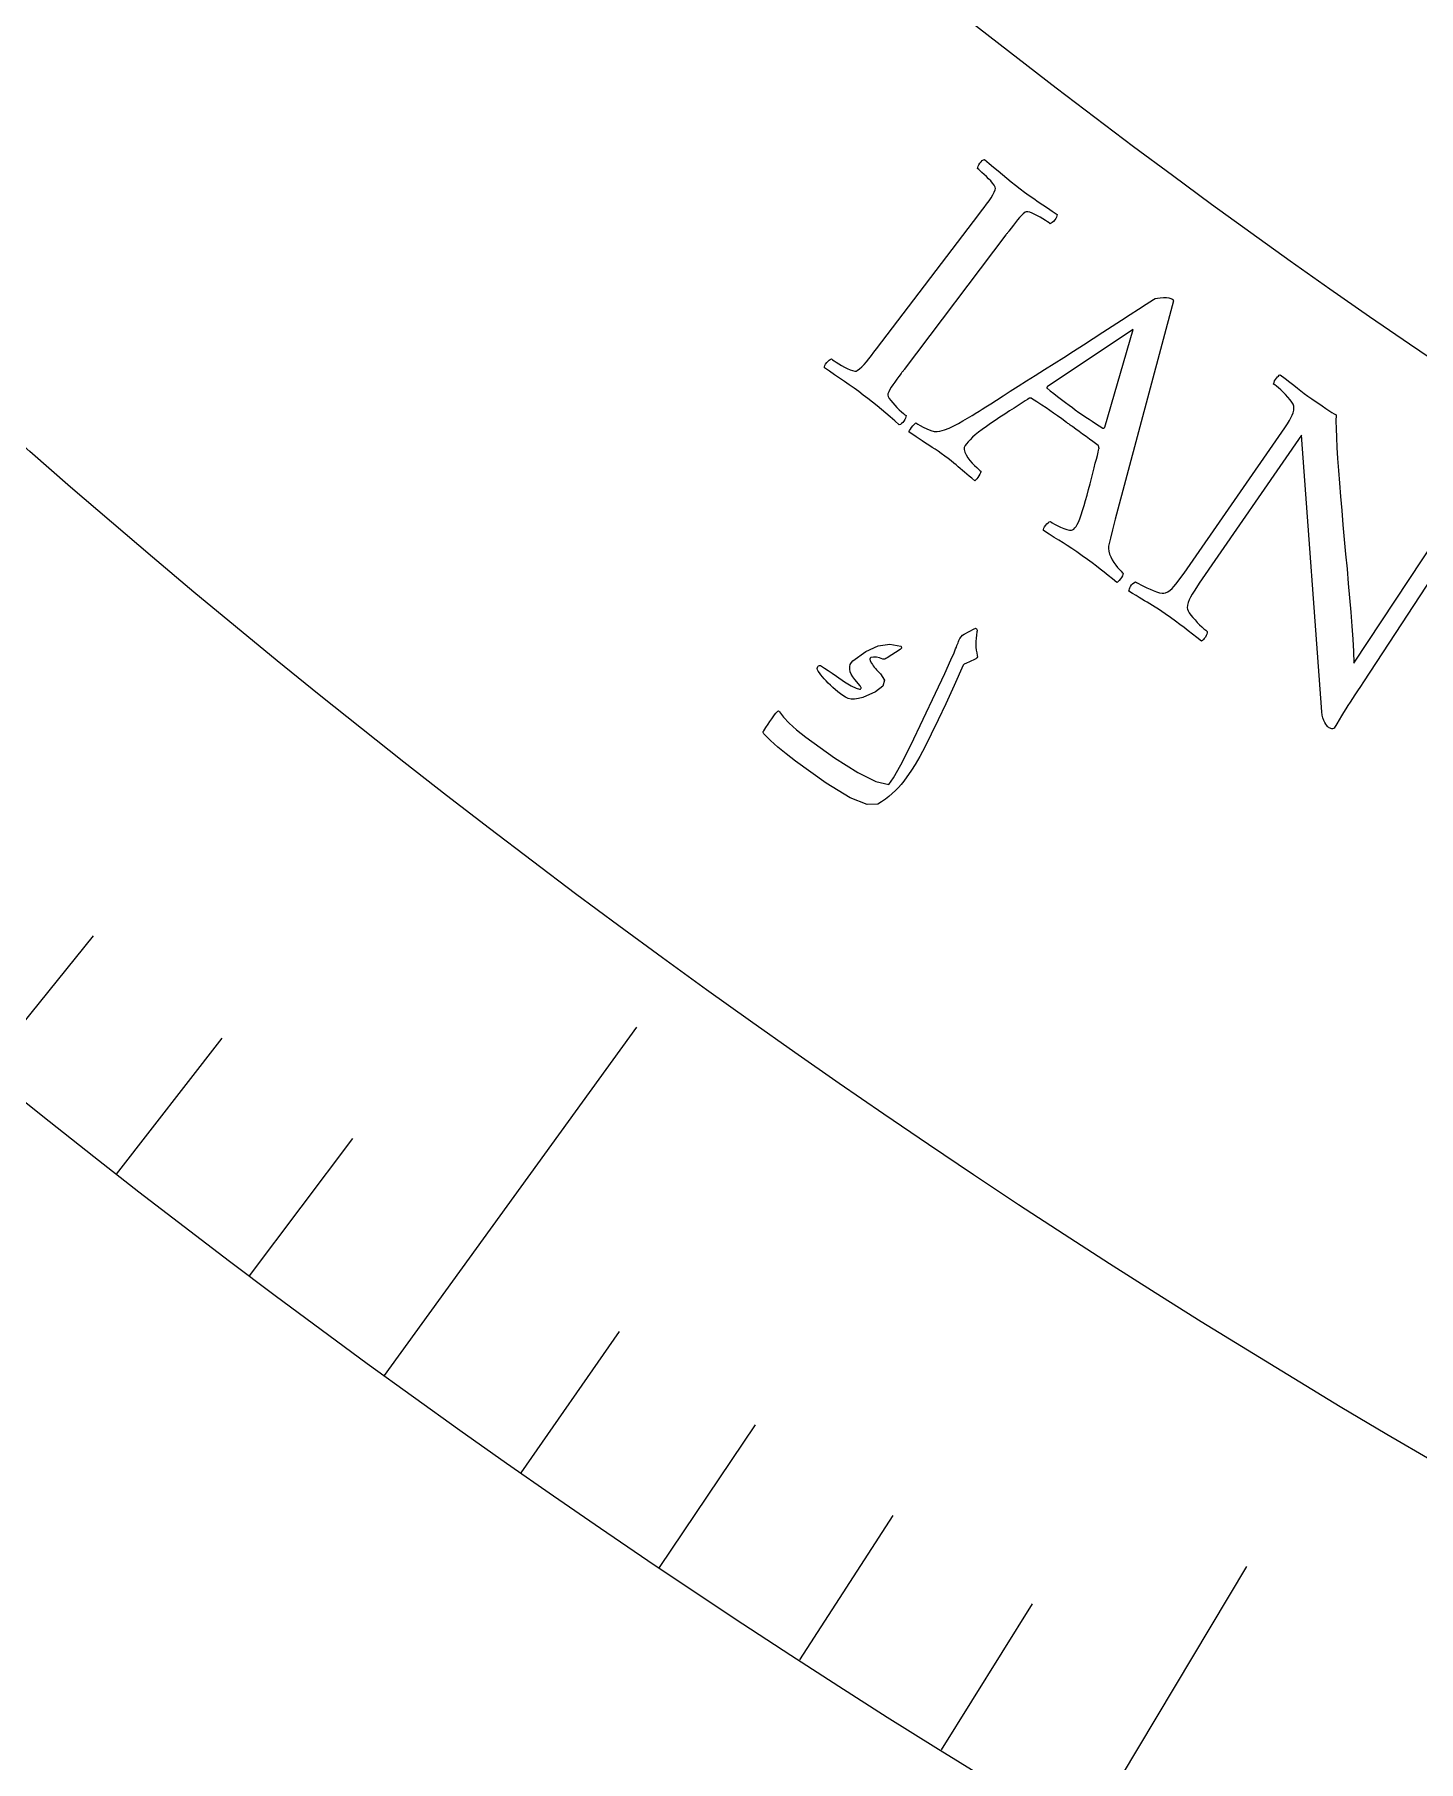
# Model space of a CAD drawing. Header units: millimetres. Extents: x -68 to 67, y -67 to 79.
# Drawn here: x -33.47 to -25.65, y -45.63 to -35.88 of the extents above; entities that cross this region are included whole.
import ezdxf

# ---------------------------------------------------------------- set-up
doc = ezdxf.new("R2010")
doc.units = ezdxf.units.MM
for name, color, linetype in [('CUT_OUTER', 1, 'Continuous'), ('ENGRAVE', 7, 'Continuous'), ('ENGRAVE_FINE', 8, 'Continuous'), ('TEXT', 5, 'Continuous')]:
    doc.layers.add(name, color=color, linetype=linetype)

msp = doc.modelspace()

# ---------------------------------------------------------------- linework, layer by layer
at = {"layer": 'CUT_OUTER'}
msp.add_arc((0, -0.0003), 67.4997, 179.84931, 4.094999, dxfattribs=at)
at = {"layer": 'ENGRAVE'}
for points in [[(-31.4905, -43.4512), (-30.0645, -41.4836)], [(-27.5344, -46.0599), (-26.6201, -44.5304)]]:
    msp.add_lwpolyline(points, dxfattribs=at)
for radius in [66.15, 66.15, 64.3781, 61.0875, 61.0875, 58.4888, 53.6625, 53.6625, 50.8275, 45.5625, 45.5625]:
    msp.add_circle((0, 0), radius, dxfattribs=at)
at = {"layer": 'ENGRAVE_FINE'}
for points in [[(-33.7449, -41.7246), (-33.1337, -40.9688)], [(-33.0039, -42.3132), (-32.4061, -41.5467)], [(-32.2524, -42.8888), (-31.6682, -42.1119)], [(-30.7186, -44.0004), (-30.1621, -43.2034)], [(-29.9367, -44.536), (-29.3945, -43.7293)], [(-29.1453, -45.0579), (-28.6173, -44.2418)], [(-28.3444, -45.566), (-27.831, -44.7406)]]:
    msp.add_lwpolyline(points, dxfattribs=at)
at = {"layer": 'TEXT'}
for points in [[(-27.9012, -36.7481), (-27.8754, -36.7674), (-27.8497, -36.786), (-27.824, -36.8041), (-27.7984, -36.8216), (-27.7726, -36.839), (-27.7463, -36.8569), (-27.7195, -36.8753), (-27.6923, -36.8943), (-27.6924, -36.901), (-27.6947, -36.9082), (-27.6989, -36.9161), (-27.7052, -36.9246), (-27.7123, -36.9325), (-27.7189, -36.9386), (-27.725, -36.943), (-27.7307, -36.9455), (-27.7373, -36.9408), (-27.7464, -36.9348), (-27.758, -36.9274), (-27.7721, -36.9187), (-27.7874, -36.9096), (-27.8024, -36.9012), (-27.8173, -36.8935), (-27.832, -36.8865), (-27.8455, -36.8811), (-27.8568, -36.8785), (-27.866, -36.8785), (-27.873, -36.8813), (-27.8828, -36.8893), (-27.8931, -36.8991), (-27.9038, -36.9106), (-27.9151, -36.924), (-27.9267, -36.9386), (-27.9388, -36.954), (-27.9513, -36.9702), (-27.9642, -36.9871), (-27.9663, -36.9899), (-27.9683, -36.9926), (-27.9704, -36.9953), (-27.9725, -36.9981), (-27.9746, -37.0008), (-27.9766, -37.0035), (-27.9787, -37.0063), (-27.9808, -37.009), (-28.5557, -37.7695), (-28.5578, -37.7722), (-28.5599, -37.775), (-28.5619, -37.7777), (-28.564, -37.7805), (-28.5661, -37.7832), (-28.5681, -37.7859), (-28.5702, -37.7887), (-28.5723, -37.7914), (-28.585, -37.8084), (-28.597, -37.8246), (-28.6083, -37.8402), (-28.6189, -37.855), (-28.6284, -37.8691), (-28.6363, -37.8823), (-28.6428, -37.8948), (-28.6477, -37.9064), (-28.6478, -37.9132), (-28.645, -37.922), (-28.6393, -37.9326), (-28.6307, -37.945), (-28.6201, -37.9582), (-28.6086, -37.9713), (-28.5963, -37.9841), (-28.583, -37.9966), (-28.5703, -38.008), (-28.5597, -38.0174), (-28.5511, -38.0246), (-28.5446, -38.0298), (-28.5453, -38.036), (-28.5477, -38.0432), (-28.5517, -38.0512), (-28.5573, -38.0603), (-28.5637, -38.0687), (-28.5701, -38.0749), (-28.5766, -38.0791), (-28.583, -38.081), (-28.609, -38.0587), (-28.6346, -38.0369), (-28.6596, -38.0156), (-28.6842, -37.9948), (-28.7087, -37.9744), (-28.7339, -37.954), (-28.7597, -37.9337), (-28.786, -37.9134), (-28.812, -37.894), (-28.8384, -37.8747), (-28.8653, -37.8555), (-28.8927, -37.8365), (-28.9205, -37.8175), (-28.9485, -37.7985), (-28.9769, -37.7793), (-29.0056, -37.7601), (-29.0055, -37.7534), (-29.0032, -37.7461), (-28.9989, -37.7382), (-28.9925, -37.7298), (-28.9853, -37.722), (-28.9786, -37.716), (-28.9724, -37.7118), (-28.9666, -37.7093), (-28.9599, -37.7143), (-28.9506, -37.7206), (-28.9387, -37.7283), (-28.9243, -37.7375), (-28.9086, -37.7469), (-28.8928, -37.7555), (-28.8769, -37.7633), (-28.8609, -37.7702), (-28.8463, -37.7754), (-28.8346, -37.778), (-28.8259, -37.778), (-28.82, -37.7755), (-28.8078, -37.7663), (-28.7952, -37.7549), (-28.7822, -37.7412), (-28.7688, -37.7254), (-28.755, -37.7081), (-28.7407, -37.69), (-28.7261, -37.6712), (-28.7111, -37.6516), (-28.133, -36.8935), (-28.118, -36.8737), (-28.1035, -36.8544), (-28.0897, -36.8356), (-28.0763, -36.8173), (-28.0643, -36.7998), (-28.0543, -36.7834), (-28.0465, -36.7681), (-28.0407, -36.754), (-28.0391, -36.747), (-28.0412, -36.7385), (-28.0467, -36.7283), (-28.0558, -36.7165), (-28.0669, -36.704), (-28.0786, -36.6915), (-28.0909, -36.6792), (-28.1037, -36.6669), (-28.1159, -36.6556), (-28.1261, -36.6464), (-28.1344, -36.6393), (-28.1407, -36.6342), (-28.1398, -36.628), (-28.1373, -36.621), (-28.1331, -36.6129), (-28.1274, -36.604), (-28.1209, -36.5957), (-28.1145, -36.5894), (-28.1081, -36.5854), (-28.1017, -36.5834), (-28.076, -36.6047), (-28.0505, -36.6259), (-28.0254, -36.6471), (-28.0005, -36.6681), (-27.9757, -36.6889), (-27.9509, -36.7091), (-27.9261, -36.7289), (-27.9012, -36.7481)], [(-28.1442, -38.0118), (-28.141, -38.0098), (-28.1315, -38.0038), (-28.1156, -37.9937), (-28.0934, -37.9797), (-28.0657, -37.9622), (-28.0336, -37.9417), (-27.9971, -37.9184), (-27.9561, -37.892), (-27.9116, -37.8635), (-27.8645, -37.8335), (-27.8148, -37.8021), (-27.7625, -37.7692), (-27.7085, -37.7352), (-27.6541, -37.7006), (-27.599, -37.6653), (-27.5433, -37.6294), (-27.4879, -37.5935), (-27.4337, -37.5583), (-27.3806, -37.5239), (-27.3287, -37.4903), (-27.2788, -37.458), (-27.2321, -37.4277), (-27.1884, -37.3994), (-27.1477, -37.3731), (-27.1375, -37.3689), (-27.1248, -37.3658), (-27.1096, -37.3638), (-27.0919, -37.3628), (-27.0745, -37.3631), (-27.0603, -37.3645), (-27.0492, -37.3672), (-27.0413, -37.3712), (-27.0397, -37.3724), (-27.0386, -37.3736), (-27.0378, -37.3745), (-27.0375, -37.3754), (-27.0372, -37.3764), (-27.0367, -37.3777), (-27.036, -37.3794), (-27.035, -37.3815), (-27.3633, -38.6141), (-27.3789, -38.6752), (-27.3904, -38.721), (-27.3977, -38.7515), (-27.4009, -38.7668), (-27.4021, -38.7808), (-27.4006, -38.7957), (-27.3963, -38.8115), (-27.3893, -38.8281), (-27.3806, -38.8447), (-27.3711, -38.8602), (-27.3609, -38.8747), (-27.3499, -38.8881), (-27.3395, -38.8997), (-27.3309, -38.9087), (-27.3243, -38.9152), (-27.3196, -38.9191), (-27.3201, -38.9267), (-27.3228, -38.9347), (-27.3275, -38.9432), (-27.3343, -38.9521), (-27.3414, -38.9603), (-27.3472, -38.9665), (-27.3515, -38.9707), (-27.3545, -38.9729), (-27.3799, -38.9523), (-27.4039, -38.9329), (-27.4266, -38.9145), (-27.448, -38.8973), (-27.4698, -38.88), (-27.4941, -38.8616), (-27.5206, -38.842), (-27.5496, -38.8212), (-27.5803, -38.7996), (-27.6086, -38.7803), (-27.6344, -38.7632), (-27.6577, -38.7484), (-27.6812, -38.7338), (-27.7075, -38.7174), (-27.7366, -38.6991), (-27.7684, -38.679), (-27.7684, -38.6723), (-27.7664, -38.665), (-27.7624, -38.657), (-27.7563, -38.6483), (-27.7492, -38.6404), (-27.7424, -38.6344), (-27.7357, -38.6304), (-27.7292, -38.6284), (-27.7193, -38.6349), (-27.7065, -38.6422), (-27.6907, -38.6504), (-27.6721, -38.6595), (-27.6532, -38.6676), (-27.6366, -38.6732), (-27.6225, -38.6762), (-27.6107, -38.6766), (-27.6043, -38.6745), (-27.5978, -38.6704), (-27.5913, -38.6642), (-27.5846, -38.6559), (-27.5784, -38.6455), (-27.5716, -38.6312), (-27.5642, -38.6128), (-27.5563, -38.5905), (-27.548, -38.5652), (-27.5397, -38.5381), (-27.5312, -38.5091), (-27.5226, -38.4782), (-27.5141, -38.4466), (-27.5058, -38.4154), (-27.4978, -38.3845), (-27.49, -38.354), (-27.4826, -38.325), (-27.476, -38.2986), (-27.47, -38.275), (-27.4646, -38.254), (-27.4603, -38.2368), (-27.4572, -38.2245), (-27.4553, -38.2172), (-27.4547, -38.2147), (-27.4547, -38.2143), (-27.4549, -38.2131), (-27.4553, -38.2111), (-27.4557, -38.2083), (-27.4564, -38.2054), (-27.4574, -38.2029), (-27.4588, -38.2009), (-27.4605, -38.1993), (-27.4746, -38.1879), (-27.4904, -38.1756), (-27.5081, -38.1623), (-27.5276, -38.1481), (-27.5475, -38.1337), (-27.5668, -38.1198), (-27.5854, -38.1063), (-27.6033, -38.0934), (-27.6079, -38.09), (-27.6125, -38.0867), (-27.6171, -38.0833), (-27.6217, -38.08), (-27.6262, -38.0767), (-27.6305, -38.0736), (-27.6345, -38.0707), (-27.6383, -38.068), (-27.665, -38.0487), (-27.6897, -38.031), (-27.7123, -38.0149), (-27.733, -38.0005), (-27.7542, -37.986), (-27.7784, -37.9698), (-27.8056, -37.9519), (-27.8357, -37.9324), (-27.8369, -37.9318), (-27.8385, -37.9314), (-27.8407, -37.9311), (-27.8433, -37.9311), (-27.8458, -37.9311), (-27.8476, -37.9311), (-27.8486, -37.9311), (-27.849, -37.9312), (-27.8515, -37.9328), (-27.8592, -37.9378), (-27.872, -37.9462), (-27.8898, -37.9579), (-27.9113, -37.9718), (-27.9346, -37.987), (-27.96, -38.0034), (-27.9873, -38.021), (-28.015, -38.039), (-28.0416, -38.0566), (-28.067, -38.0738), (-28.0913, -38.0907), (-28.1151, -38.1072), (-28.1361, -38.1229), (-28.1543, -38.1379), (-28.1695, -38.1522), (-28.1825, -38.1656), (-28.1937, -38.1777), (-28.2032, -38.1887), (-28.2108, -38.1985), (-28.2161, -38.2094), (-28.2171, -38.2219), (-28.2136, -38.2361), (-28.2059, -38.2519), (-28.1954, -38.268), (-28.184, -38.2833), (-28.1715, -38.2977), (-28.158, -38.3112), (-28.1454, -38.323), (-28.1352, -38.3322), (-28.1277, -38.3388), (-28.1227, -38.3429), (-28.123, -38.347), (-28.125, -38.3528), (-28.1287, -38.3605), (-28.134, -38.37), (-28.14, -38.3795), (-28.1459, -38.3872), (-28.1515, -38.3931), (-28.1568, -38.3972), (-28.1732, -38.3838), (-28.1882, -38.3713), (-28.202, -38.3597), (-28.2145, -38.3491), (-28.2264, -38.339), (-28.2383, -38.3288), (-28.2501, -38.3187), (-28.262, -38.3085), (-28.2749, -38.2977), (-28.2899, -38.2857), (-28.3071, -38.2725), (-28.3265, -38.258), (-28.3461, -38.2436), (-28.3643, -38.2306), (-28.3811, -38.2191), (-28.3964, -38.209), (-28.4109, -38.1996), (-28.4255, -38.1902), (-28.4401, -38.1807), (-28.4546, -38.1713), (-28.4701, -38.1612), (-28.4874, -38.1497), (-28.5066, -38.1368), (-28.5276, -38.1225), (-28.5271, -38.1185), (-28.5247, -38.1129), (-28.5204, -38.1057), (-28.5142, -38.0969), (-28.5072, -38.0881), (-28.5007, -38.0809), (-28.4948, -38.0753), (-28.4892, -38.0713), (-28.4791, -38.078), (-28.4653, -38.0859), (-28.4479, -38.095), (-28.4268, -38.1051), (-28.4051, -38.1139), (-28.3858, -38.1189), (-28.3689, -38.1202), (-28.3544, -38.1177), (-28.3277, -38.1097), (-28.3013, -38.0998), (-28.2752, -38.0882), (-28.2493, -38.0747), (-28.2235, -38.06), (-28.1974, -38.0446), (-28.1709, -38.0285), (-28.1442, -38.0118)], [(-27.2632, -37.5436), (-27.7465, -37.8646), (-27.7466, -37.8648), (-27.7469, -37.8657), (-27.7475, -37.867), (-27.7483, -37.8689), (-27.7489, -37.8709), (-27.7491, -37.8725), (-27.7489, -37.8738), (-27.7482, -37.8746), (-27.7306, -37.8889), (-27.7111, -37.9043), (-27.6898, -37.9208), (-27.6667, -37.9385), (-27.6438, -37.9558), (-27.6233, -37.9712), (-27.605, -37.9847), (-27.5891, -37.9963), (-27.5684, -38.0112), (-27.5485, -38.0251), (-27.5295, -38.038), (-27.5113, -38.0499), (-27.4932, -38.0616), (-27.4743, -38.0738), (-27.4545, -38.0867), (-27.4339, -38.1001), (-27.4321, -38.101), (-27.4301, -38.1011), (-27.4281, -38.1003), (-27.426, -38.0988), (-27.4241, -38.097), (-27.4228, -38.0958), (-27.422, -38.095), (-27.4217, -38.0948)], [(-28.1447, -39.2514), (-28.1474, -39.2696), (-28.1493, -39.2873), (-28.1503, -39.3046), (-28.1506, -39.3213), (-28.1499, -39.3376), (-28.1483, -39.3536), (-28.1458, -39.3692), (-28.1423, -39.3844), (-28.142, -39.3918), (-28.1447, -39.3981), (-28.1504, -39.4035), (-28.1591, -39.408), (-28.2077, -39.4295), (-28.2127, -39.432), (-28.2167, -39.4343), (-28.2196, -39.4364), (-28.2214, -39.4384), (-28.2732, -39.5533), (-28.3206, -39.6567), (-28.3636, -39.7486), (-28.4022, -39.829), (-28.4365, -39.8977), (-28.4666, -39.9546), (-28.4924, -39.9997), (-28.514, -40.0329), (-28.5573, -40.0937), (-28.5721, -40.1123), (-28.5879, -40.1302), (-28.6047, -40.1475), (-28.6225, -40.1642), (-28.6414, -40.1803), (-28.6614, -40.1957), (-28.6826, -40.2104), (-28.7049, -40.2244), (-28.7634, -40.227), (-28.8603, -40.1876), (-28.9954, -40.1061), (-29.1684, -39.982), (-29.2208, -39.9409), (-29.2681, -39.9015), (-29.3105, -39.8638), (-29.348, -39.8277), (-29.3506, -39.8233), (-29.3515, -39.8189), (-29.3508, -39.8146), (-29.3485, -39.8103), (-29.3357, -39.7907), (-29.324, -39.7729), (-29.3133, -39.757), (-29.3036, -39.743), (-29.2948, -39.7307), (-29.2868, -39.7199), (-29.2796, -39.7107), (-29.2731, -39.703), (-29.2693, -39.6988), (-29.2658, -39.6975), (-29.2627, -39.699), (-29.26, -39.7032), (-29.2376, -39.733), (-29.2052, -39.7667), (-29.1628, -39.8041), (-29.1103, -39.8452), (-28.9491, -39.9623), (-28.8173, -40.0459), (-28.715, -40.0962), (-28.6426, -40.1134), (-28.6157, -40.0756), (-28.5744, -40.0015), (-28.5185, -39.8912), (-28.4481, -39.7447), (-28.3785, -39.5974), (-28.3261, -39.4857), (-28.2911, -39.4096), (-28.2735, -39.3692), (-28.2689, -39.3579), (-28.2647, -39.3473), (-28.2608, -39.3375), (-28.2571, -39.3284), (-28.2538, -39.3201), (-28.2509, -39.3127), (-28.2484, -39.3061), (-28.2463, -39.3005), (-28.241, -39.2887), (-28.2343, -39.2786), (-28.226, -39.2704), (-28.2163, -39.2639), (-28.1594, -39.2334), (-28.1552, -39.2316), (-28.1517, -39.231), (-28.1487, -39.2316), (-28.1464, -39.2333), (-28.1447, -39.237), (-28.1439, -39.2413), (-28.1439, -39.2461), (-28.1447, -39.2514)], [(-28.5749, -39.332), (-28.5728, -39.3339), (-28.5715, -39.3363), (-28.571, -39.339), (-28.5712, -39.3422), (-28.5721, -39.3445), (-28.5735, -39.3466), (-28.5752, -39.3488), (-28.5774, -39.3508), (-28.6505, -39.3976), (-28.6585, -39.4019), (-28.6655, -39.4046), (-28.6715, -39.4057), (-28.6765, -39.4051), (-28.695, -39.3983), (-28.7123, -39.3946), (-28.7283, -39.3939), (-28.743, -39.3962), (-28.7479, -39.3995), (-28.7491, -39.4059), (-28.7465, -39.4156), (-28.7402, -39.4284), (-28.7351, -39.4358), (-28.7297, -39.4432), (-28.7239, -39.4505), (-28.7178, -39.4579), (-28.7113, -39.4654), (-28.7042, -39.473), (-28.6967, -39.4807), (-28.6887, -39.4886), (-28.6671, -39.5241), (-28.6765, -39.5581), (-28.7171, -39.5905), (-28.7888, -39.6212), (-28.8138, -39.6276), (-28.836, -39.6307), (-28.8553, -39.6304), (-28.8717, -39.6268), (-28.8874, -39.6197), (-28.9071, -39.6071), (-28.9308, -39.589), (-28.9585, -39.5654), (-28.9723, -39.553), (-28.9851, -39.5407), (-28.9967, -39.5285), (-29.0073, -39.5163), (-29.0169, -39.5046), (-29.0257, -39.4934), (-29.0338, -39.4827), (-29.0411, -39.4726), (-29.0445, -39.465), (-29.0459, -39.4581), (-29.0454, -39.452), (-29.0427, -39.4467), (-29.0384, -39.4425), (-29.0336, -39.4407), (-29.0283, -39.4414), (-29.0224, -39.4447), (-29.0045, -39.4561), (-28.9845, -39.4693), (-28.9622, -39.4843), (-28.9378, -39.5011), (-28.8921, -39.5325), (-28.8553, -39.5553), (-28.8272, -39.5696), (-28.8079, -39.5753), (-28.8048, -39.5752), (-28.8023, -39.5741), (-28.8004, -39.5718), (-28.7991, -39.5684), (-28.7989, -39.5659), (-28.7997, -39.5628), (-28.8016, -39.5592), (-28.8045, -39.5551), (-28.8337, -39.5206), (-28.8454, -39.5055), (-28.854, -39.4907), (-28.8596, -39.4762), (-28.8622, -39.462), (-28.8624, -39.4475), (-28.8595, -39.4347), (-28.8535, -39.4238), (-28.8444, -39.4146), (-28.7713, -39.3614), (-28.702, -39.3299), (-28.6366, -39.3201), (-28.5749, -39.332)]]:
    msp.add_lwpolyline(points, close=True, dxfattribs=at)
msp.add_lwpolyline([(-25.4641, -38.7754), (-25.9623, -39.5341), (-25.9793, -39.56), (-25.9952, -39.5843), (-26.0101, -39.6069), (-26.0238, -39.6278), (-26.0368, -39.6477), (-26.0494, -39.6673), (-26.0617, -39.6867), (-26.0737, -39.7058), (-26.0859, -39.7256), (-26.099, -39.747), (-26.113, -39.77), (-26.1279, -39.7947), (-26.1316, -39.7972), (-26.1358, -39.7983), (-26.1405, -39.7981), (-26.1457, -39.7966), (-26.1507, -39.7945), (-26.1549, -39.7927), (-26.1581, -39.791), (-26.1605, -39.7896), (-26.1646, -39.7861), (-26.1693, -39.7804), (-26.1745, -39.7727), (-26.1802, -39.763), (-26.1858, -39.7511), (-26.1904, -39.7371), (-26.1942, -39.7209), (-26.197, -39.7026), (-26.3125, -38.1409), (-26.8889, -38.9765), (-26.9047, -38.9997), (-26.9182, -39.0205), (-26.9295, -39.0388), (-26.9387, -39.0547), (-26.9458, -39.0695), (-26.9512, -39.0846), (-26.9549, -39.1), (-26.9569, -39.1157), (-26.9559, -39.1232), (-26.9521, -39.1325), (-26.9455, -39.1436), (-26.9361, -39.1564), (-26.9249, -39.1701), (-26.9129, -39.1838), (-26.9003, -39.1974), (-26.8869, -39.211), (-26.874, -39.2235), (-26.8625, -39.2339), (-26.8526, -39.2423), (-26.8442, -39.2485), (-26.8444, -39.256), (-26.8463, -39.2637), (-26.8497, -39.2718), (-26.8547, -39.2801), (-26.8604, -39.288), (-26.866, -39.2946), (-26.8713, -39.2999), (-26.8766, -39.304), (-26.9024, -39.2836), (-26.9274, -39.2639), (-26.9515, -39.245), (-26.9748, -39.2269), (-26.9985, -39.2088), (-27.0241, -39.1898), (-27.0517, -39.17), (-27.0811, -39.1494), (-27.1012, -39.1356), (-27.12, -39.1232), (-27.1374, -39.1119), (-27.1535, -39.102), (-27.1687, -39.0929), (-27.1837, -39.0838), (-27.1984, -39.075), (-27.2129, -39.0663), (-27.2283, -39.057), (-27.2457, -39.0462), (-27.2651, -39.0341), (-27.2865, -39.0205), (-27.2853, -39.0151), (-27.2832, -39.0088), (-27.2803, -39.0018), (-27.2764, -38.9941), (-27.2715, -38.9863), (-27.2654, -38.9794), (-27.2582, -38.9733), (-27.2498, -38.9681), (-27.2426, -38.9726), (-27.2324, -38.9784), (-27.2192, -38.9855), (-27.2031, -38.9937), (-27.1852, -39.0023), (-27.1672, -39.0103), (-27.149, -39.0178), (-27.1306, -39.0247), (-27.1135, -39.03), (-27.0994, -39.0328), (-27.0882, -39.033), (-27.08, -39.0306), (-27.0667, -39.0241), (-27.0542, -39.0161), (-27.0427, -39.0066), (-27.032, -38.9957), (-27.0208, -38.9822), (-27.0076, -38.965), (-26.9924, -38.9441), (-26.9751, -38.9197), (-26.4229, -38.1229), (-26.406, -38.0982), (-26.3917, -38.0764), (-26.38, -38.0577), (-26.371, -38.0421), (-26.3641, -38.0279), (-26.359, -38.0135), (-26.3557, -37.999), (-26.3541, -37.9843), (-26.3546, -37.9758), (-26.3585, -37.9656), (-26.3657, -37.9535), (-26.3763, -37.9396), (-26.3887, -37.9251), (-26.4017, -37.9111), (-26.4153, -37.8976), (-26.4293, -37.8846), (-26.4425, -37.8729), (-26.4535, -37.8635), (-26.4623, -37.8563), (-26.4689, -37.8514), (-26.4667, -37.8417), (-26.4634, -37.8329), (-26.459, -37.8248), (-26.4534, -37.8175), (-26.4475, -37.8112), (-26.442, -37.806), (-26.4369, -37.8019), (-26.4322, -37.7989), (-26.4032, -37.8206), (-26.3773, -37.8404), (-26.3545, -37.8581), (-26.3346, -37.8739), (-26.3159, -37.8888), (-26.2962, -37.9038), (-26.2755, -37.9189), (-26.2539, -37.9341), (-26.2539, -37.9341), (-26.2338, -37.948), (-26.2139, -37.9617), (-26.1943, -37.9753), (-26.1748, -37.9887), (-26.1567, -38.001), (-26.1409, -38.0113), (-26.1275, -38.0197), (-26.1165, -38.0261), (-26.117, -38.0609), (-26.1164, -38.1031), (-26.1147, -38.1526), (-26.1118, -38.2094), (-26.1079, -38.2722), (-26.1033, -38.3394), (-26.0978, -38.4111), (-26.0916, -38.4873), (-26.0847, -38.5664), (-26.0776, -38.6468), (-26.0702, -38.7286), (-26.0624, -38.8117), (-26.0547, -38.8951), (-26.0473, -38.9777), (-26.0402, -39.0594), (-26.0335, -39.1404), (-26.0274, -39.2188), (-26.0224, -39.2928), (-26.0185, -39.3625), (-26.0157, -39.4278), (-25.5498, -38.7217)], dxfattribs=at)

doc.saveas('drawing.dxf')
